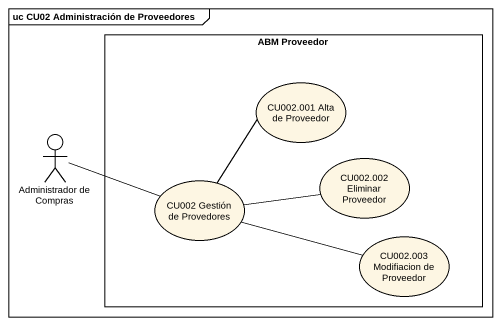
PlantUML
@startuml
mainframe uc CU02 Administración de Proveedores
rectangle "ABM Proveedor" as ABM_Proveedor {
  usecase "CU002.001 Alta de Proveedor" as CU002_001_Alta_de_Proveedor
  usecase "CU002.002 Eliminar Proveedor" as CU002_002_Eliminar_Proveedor
  usecase "CU002 Gestión de Provedores" as CU002_Gestión_de_Provedores
  usecase "CU002.003 Modifiacion de Proveedor" as CU002_003_Modifiacion_de
}
actor "Administrador de Compras" as Administrador_de_Compras
Administrador_de_Compras -right- CU002_Gestión_de_Provedores
CU002_Gestión_de_Provedores -up- CU002_001_Alta_de_Proveedor
CU002_Gestión_de_Provedores -right- CU002_002_Eliminar_Proveedor
CU002_Gestión_de_Provedores -right- CU002_003_Modifiacion_de
@enduml
